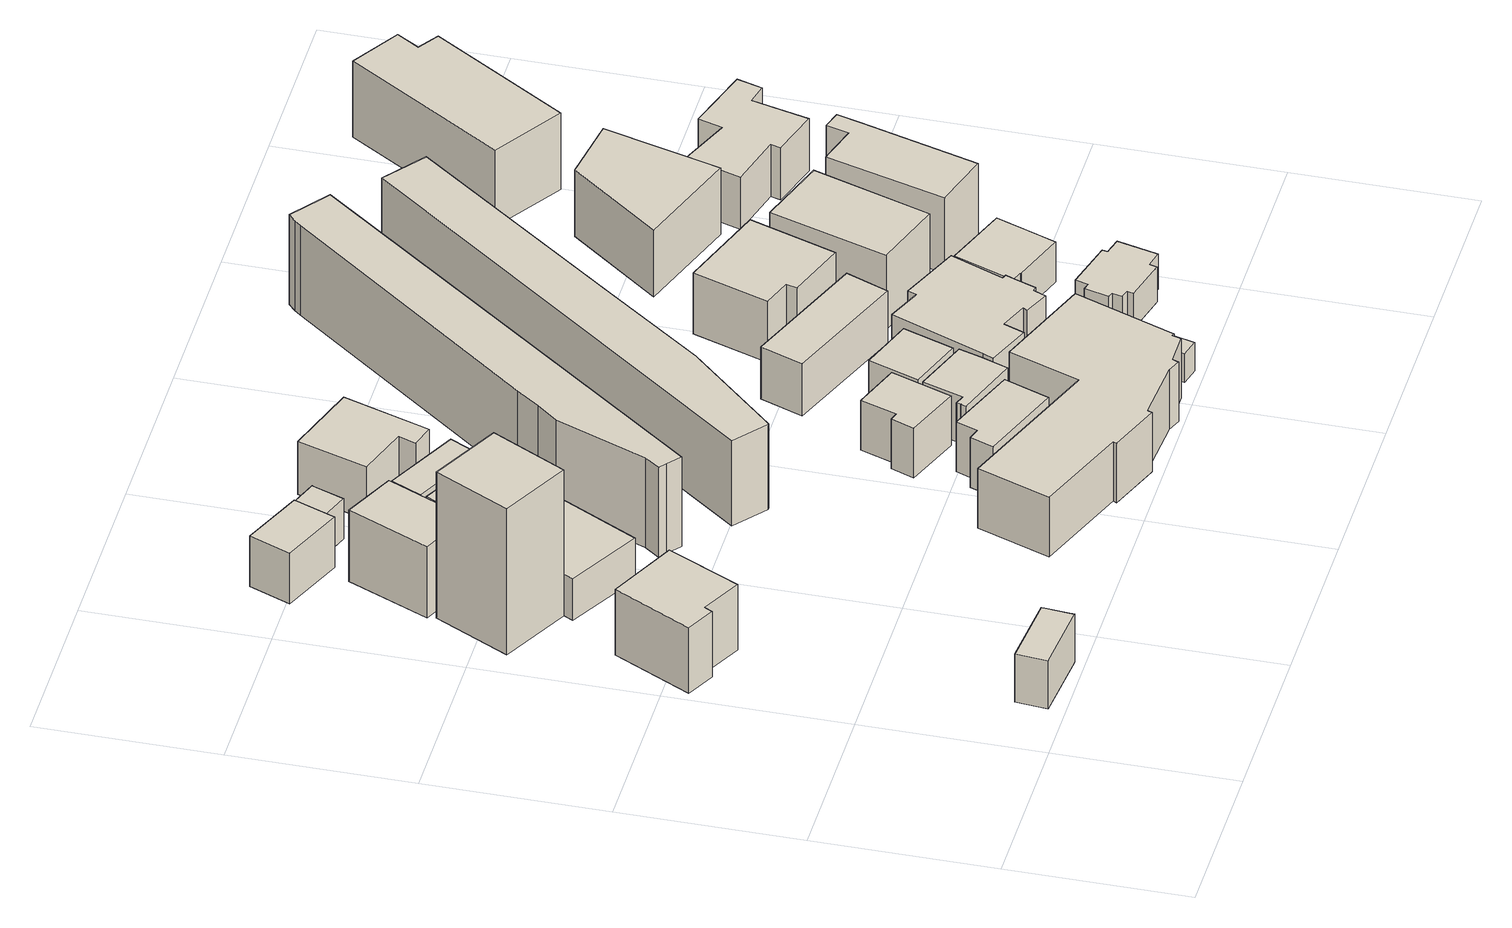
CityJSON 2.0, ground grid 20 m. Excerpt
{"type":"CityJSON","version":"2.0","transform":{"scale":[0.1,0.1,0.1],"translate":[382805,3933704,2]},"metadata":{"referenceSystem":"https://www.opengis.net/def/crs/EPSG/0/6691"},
"CityObjects":{
"building1":{"type":"Building","attributes":{"大字・町コード":"33","町・丁目コード":"4","13_区市町村コード_大字・町コード_町・丁目コード":"13111033004","多摩水系多摩川、浅川、大栗川洪水浸水想定区域（計画規模）.規模":"L1","多摩水系多摩川、浅川、大栗川洪水浸水想定区域（計画規模）.浸水ランク":"2","多摩水系多摩川、浅川、大栗川洪水浸水想定区域（計画規模）.浸水深":2,"多摩水系多摩川、浅川、大栗川洪水浸水想定区域（想定最大規模）.規模":"L2","多摩水系多摩川、浅川、大栗川洪水浸水想定区域（想定最大規模）.浸水ランク":"2","多摩水系多摩川、浅川、大栗川洪水浸水想定区域（想定最大規模）.浸水深":2.77,"多摩水系多摩川、浅川、大栗川洪水浸水想定区域（想定最大規模）.継続時間":14.55,"城南地区河川流域浸水予想区域（改定）（想定最大規模）.規模":"L2","城南地区河川流域浸水予想区域（改定）（想定最大規模）.浸水ランク":"1","城南地区河川流域浸水予想区域（改定）（想定最大規模）.浸水深":0.013,"measuredHeight":6.1,"BuildingDetails.buildingRoofEdgeArea":28.72,"BuildingDetails.districtsAndZonesType":"11","BuildingDetails.prefecture":"13","BuildingDetails.city":"13111","BuildingDetails.surveyYear":2016},"address":[{"country":"日本","locality":"東京都大田区仲六郷四丁目"}],"geometry":[{"type":"Solid","lod":"1","boundaries":[[[[0,1,2,3,4,5]],[[4,6,7,5]],[[3,8,6,4]],[[2,9,8,3]],[[1,10,9,2]],[[0,11,10,1]],[[5,7,11,0]],[[6,8,9,10,11,7]]]]}]},
"building2":{"type":"Building","attributes":{"大字・町コード":"33","町・丁目コード":"4","13_区市町村コード_大字・町コード_町・丁目コード":"13111033004","多摩水系多摩川、浅川、大栗川洪水浸水想定区域（計画規模）.規模":"L1","多摩水系多摩川、浅川、大栗川洪水浸水想定区域（計画規模）.浸水ランク":"2","多摩水系多摩川、浅川、大栗川洪水浸水想定区域（計画規模）.浸水深":2.34,"多摩水系多摩川、浅川、大栗川洪水浸水想定区域（想定最大規模）.規模":"L2","多摩水系多摩川、浅川、大栗川洪水浸水想定区域（想定最大規模）.浸水ランク":"3","多摩水系多摩川、浅川、大栗川洪水浸水想定区域（想定最大規模）.浸水深":3.3,"多摩水系多摩川、浅川、大栗川洪水浸水想定区域（想定最大規模）.継続時間":14.63,"城南地区河川流域浸水予想区域（改定）（想定最大規模）.規模":"L2","城南地区河川流域浸水予想区域（改定）（想定最大規模）.浸水ランク":"1","城南地区河川流域浸水予想区域（改定）（想定最大規模）.浸水深":0.261,"measuredHeight":9.2,"BuildingDetails.buildingRoofEdgeArea":79.49,"BuildingDetails.districtsAndZonesType":"11","BuildingDetails.prefecture":"13","BuildingDetails.city":"13111","BuildingDetails.surveyYear":2016},"address":[{"country":"日本","locality":"東京都大田区仲六郷四丁目"}],"geometry":[{"type":"Solid","lod":"1","boundaries":[[[[12,13,14,15,16,17]],[[16,18,19,17]],[[15,20,18,16]],[[14,21,20,15]],[[13,22,21,14]],[[12,23,22,13]],[[17,19,23,12]],[[18,20,21,22,23,19]]]]}]},
"building3":{"type":"Building","attributes":{"大字・町コード":"33","町・丁目コード":"4","13_区市町村コード_大字・町コード_町・丁目コード":"13111033004","多摩水系多摩川、浅川、大栗川洪水浸水想定区域（計画規模）.規模":"L1","多摩水系多摩川、浅川、大栗川洪水浸水想定区域（計画規模）.浸水ランク":"2","多摩水系多摩川、浅川、大栗川洪水浸水想定区域（計画規模）.浸水深":2.23,"多摩水系多摩川、浅川、大栗川洪水浸水想定区域（想定最大規模）.規模":"L2","多摩水系多摩川、浅川、大栗川洪水浸水想定区域（想定最大規模）.浸水ランク":"3","多摩水系多摩川、浅川、大栗川洪水浸水想定区域（想定最大規模）.浸水深":3.28,"多摩水系多摩川、浅川、大栗川洪水浸水想定区域（想定最大規模）.継続時間":15.2,"城南地区河川流域浸水予想区域（改定）（想定最大規模）.規模":"L2","城南地区河川流域浸水予想区域（改定）（想定最大規模）.浸水ランク":"1","城南地区河川流域浸水予想区域（改定）（想定最大規模）.浸水深":0.148,"measuredHeight":21.6,"BuildingDetails.buildingRoofEdgeArea":81.52,"BuildingDetails.districtsAndZonesType":"11","BuildingDetails.prefecture":"13","BuildingDetails.city":"13111","BuildingDetails.surveyYear":2016},"address":[{"country":"日本","locality":"東京都大田区仲六郷四丁目"}],"geometry":[{"type":"Solid","lod":"1","boundaries":[[[[24,25,26,27]],[[26,28,29,27]],[[25,30,28,26]],[[24,31,30,25]],[[27,29,31,24]],[[28,30,31,29]]]]}]},
"building4":{"type":"Building","attributes":{"大字・町コード":"33","町・丁目コード":"4","13_区市町村コード_大字・町コード_町・丁目コード":"13111033004","多摩水系多摩川、浅川、大栗川洪水浸水想定区域（計画規模）.規模":"L1","多摩水系多摩川、浅川、大栗川洪水浸水想定区域（計画規模）.浸水ランク":"2","多摩水系多摩川、浅川、大栗川洪水浸水想定区域（計画規模）.浸水深":2.23,"多摩水系多摩川、浅川、大栗川洪水浸水想定区域（想定最大規模）.規模":"L2","多摩水系多摩川、浅川、大栗川洪水浸水想定区域（想定最大規模）.浸水ランク":"3","多摩水系多摩川、浅川、大栗川洪水浸水想定区域（想定最大規模）.浸水深":3.28,"多摩水系多摩川、浅川、大栗川洪水浸水想定区域（想定最大規模）.継続時間":15.2,"城南地区河川流域浸水予想区域（改定）（想定最大規模）.規模":"L2","城南地区河川流域浸水予想区域（改定）（想定最大規模）.浸水ランク":"1","城南地区河川流域浸水予想区域（改定）（想定最大規模）.浸水深":0.148,"measuredHeight":9.4,"BuildingDetails.buildingRoofEdgeArea":63.67,"BuildingDetails.districtsAndZonesType":"11","BuildingDetails.prefecture":"13","BuildingDetails.city":"13111","BuildingDetails.surveyYear":2016},"address":[{"country":"日本","locality":"東京都大田区仲六郷四丁目"}],"geometry":[{"type":"Solid","lod":"1","boundaries":[[[[32,33,34,35]],[[34,36,37,35]],[[33,38,36,34]],[[32,39,38,33]],[[35,37,39,32]],[[36,38,39,37]]]]}]},
"building5":{"type":"Building","attributes":{"大字・町コード":"33","町・丁目コード":"4","13_区市町村コード_大字・町コード_町・丁目コード":"13111033004","多摩水系多摩川、浅川、大栗川洪水浸水想定区域（計画規模）.規模":"L1","多摩水系多摩川、浅川、大栗川洪水浸水想定区域（計画規模）.浸水ランク":"2","多摩水系多摩川、浅川、大栗川洪水浸水想定区域（計画規模）.浸水深":2.23,"多摩水系多摩川、浅川、大栗川洪水浸水想定区域（想定最大規模）.規模":"L2","多摩水系多摩川、浅川、大栗川洪水浸水想定区域（想定最大規模）.浸水ランク":"3","多摩水系多摩川、浅川、大栗川洪水浸水想定区域（想定最大規模）.浸水深":3.28,"多摩水系多摩川、浅川、大栗川洪水浸水想定区域（想定最大規模）.継続時間":15.2,"城南地区河川流域浸水予想区域（改定）（想定最大規模）.規模":"L2","城南地区河川流域浸水予想区域（改定）（想定最大規模）.浸水ランク":"1","城南地区河川流域浸水予想区域（改定）（想定最大規模）.浸水深":0.148,"measuredHeight":6.6,"BuildingDetails.buildingRoofEdgeArea":93.92,"BuildingDetails.districtsAndZonesType":"11","BuildingDetails.prefecture":"13","BuildingDetails.city":"13111","BuildingDetails.surveyYear":2016},"address":[{"country":"日本","locality":"東京都大田区仲六郷四丁目"}],"geometry":[{"type":"Solid","lod":"1","boundaries":[[[[40,41,42,43]],[[42,44,45,43]],[[41,46,44,42]],[[40,47,46,41]],[[43,45,47,40]],[[44,46,47,45]]]]}]},
"building6":{"type":"Building","attributes":{"大字・町コード":"33","町・丁目コード":"4","13_区市町村コード_大字・町コード_町・丁目コード":"13111033004","多摩水系多摩川、浅川、大栗川洪水浸水想定区域（計画規模）.規模":"L1","多摩水系多摩川、浅川、大栗川洪水浸水想定区域（計画規模）.浸水ランク":"2","多摩水系多摩川、浅川、大栗川洪水浸水想定区域（計画規模）.浸水深":1.93,"多摩水系多摩川、浅川、大栗川洪水浸水想定区域（想定最大規模）.規模":"L2","多摩水系多摩川、浅川、大栗川洪水浸水想定区域（想定最大規模）.浸水ランク":"3","多摩水系多摩川、浅川、大栗川洪水浸水想定区域（想定最大規模）.浸水深":3.07,"多摩水系多摩川、浅川、大栗川洪水浸水想定区域（想定最大規模）.継続時間":14.63,"城南地区河川流域浸水予想区域（改定）（想定最大規模）.規模":"L2","城南地区河川流域浸水予想区域（改定）（想定最大規模）.浸水ランク":"1","城南地区河川流域浸水予想区域（改定）（想定最大規模）.浸水深":0.148,"measuredHeight":6.8,"BuildingDetails.buildingRoofEdgeArea":37.36,"BuildingDetails.districtsAndZonesType":"11","BuildingDetails.prefecture":"13","BuildingDetails.city":"13111","BuildingDetails.surveyYear":2016},"address":[{"country":"日本","locality":"東京都大田区仲六郷四丁目"}],"geometry":[{"type":"Solid","lod":"1","boundaries":[[[[48,49,50,51]],[[50,52,53,51]],[[49,54,52,50]],[[48,55,54,49]],[[51,53,55,48]],[[52,54,55,53]]]]}]},
"building7":{"type":"Building","attributes":{"大字・町コード":"33","町・丁目コード":"4","13_区市町村コード_大字・町コード_町・丁目コード":"13111033004","多摩水系多摩川、浅川、大栗川洪水浸水想定区域（計画規模）.規模":"L1","多摩水系多摩川、浅川、大栗川洪水浸水想定区域（計画規模）.浸水ランク":"2","多摩水系多摩川、浅川、大栗川洪水浸水想定区域（計画規模）.浸水深":2.33,"多摩水系多摩川、浅川、大栗川洪水浸水想定区域（想定最大規模）.規模":"L2","多摩水系多摩川、浅川、大栗川洪水浸水想定区域（想定最大規模）.浸水ランク":"3","多摩水系多摩川、浅川、大栗川洪水浸水想定区域（想定最大規模）.浸水深":3.38,"多摩水系多摩川、浅川、大栗川洪水浸水想定区域（想定最大規模）.継続時間":15.2,"城南地区河川流域浸水予想区域（改定）（想定最大規模）.規模":"L2","城南地区河川流域浸水予想区域（改定）（想定最大規模）.浸水ランク":"1","城南地区河川流域浸水予想区域（改定）（想定最大規模）.浸水深":0.086,"measuredHeight":8,"BuildingDetails.buildingRoofEdgeArea":27.77,"BuildingDetails.districtsAndZonesType":"11","BuildingDetails.prefecture":"13","BuildingDetails.city":"13111","BuildingDetails.surveyYear":2016},"address":[{"country":"日本","locality":"東京都大田区仲六郷四丁目"}],"geometry":[{"type":"Solid","lod":"1","boundaries":[[[[56,57,58,59]],[[58,60,61,59]],[[57,62,60,58]],[[56,63,62,57]],[[59,61,63,56]],[[60,62,63,61]]]]}]},
"building8":{"type":"Building","attributes":{"大字・町コード":"33","町・丁目コード":"4","13_区市町村コード_大字・町コード_町・丁目コード":"13111033004","多摩水系多摩川、浅川、大栗川洪水浸水想定区域（計画規模）.規模":"L1","多摩水系多摩川、浅川、大栗川洪水浸水想定区域（計画規模）.浸水ランク":"2","多摩水系多摩川、浅川、大栗川洪水浸水想定区域（計画規模）.浸水深":2.43,"多摩水系多摩川、浅川、大栗川洪水浸水想定区域（想定最大規模）.規模":"L2","多摩水系多摩川、浅川、大栗川洪水浸水想定区域（想定最大規模）.浸水ランク":"3","多摩水系多摩川、浅川、大栗川洪水浸水想定区域（想定最大規模）.浸水深":3.48,"多摩水系多摩川、浅川、大栗川洪水浸水想定区域（想定最大規模）.継続時間":15.2,"城南地区河川流域浸水予想区域（改定）（想定最大規模）.規模":"L2","城南地区河川流域浸水予想区域（改定）（想定最大規模）.浸水ランク":"1","城南地区河川流域浸水予想区域（改定）（想定最大規模）.浸水深":0.148,"measuredHeight":7.9,"BuildingDetails.buildingRoofEdgeArea":30.2,"BuildingDetails.districtsAndZonesType":"11","BuildingDetails.prefecture":"13","BuildingDetails.city":"13111","BuildingDetails.surveyYear":2016},"address":[{"country":"日本","locality":"東京都大田区仲六郷四丁目"}],"geometry":[{"type":"Solid","lod":"1","boundaries":[[[[64,65,66,67]],[[66,68,69,67]],[[65,70,68,66]],[[64,71,70,65]],[[67,69,71,64]],[[68,70,71,69]]]]}]},
"building9":{"type":"Building","attributes":{"大字・町コード":"33","町・丁目コード":"4","13_区市町村コード_大字・町コード_町・丁目コード":"13111033004","多摩水系多摩川、浅川、大栗川洪水浸水想定区域（計画規模）.規模":"L1","多摩水系多摩川、浅川、大栗川洪水浸水想定区域（計画規模）.浸水ランク":"2","多摩水系多摩川、浅川、大栗川洪水浸水想定区域（計画規模）.浸水深":1.93,"多摩水系多摩川、浅川、大栗川洪水浸水想定区域（想定最大規模）.規模":"L2","多摩水系多摩川、浅川、大栗川洪水浸水想定区域（想定最大規模）.浸水ランク":"3","多摩水系多摩川、浅川、大栗川洪水浸水想定区域（想定最大規模）.浸水深":3.07,"多摩水系多摩川、浅川、大栗川洪水浸水想定区域（想定最大規模）.継続時間":14.63,"城南地区河川流域浸水予想区域（改定）（想定最大規模）.規模":"L2","城南地区河川流域浸水予想区域（改定）（想定最大規模）.浸水ランク":"1","城南地区河川流域浸水予想区域（改定）（想定最大規模）.浸水深":0.148,"measuredHeight":5.2,"BuildingDetails.buildingRoofEdgeArea":13.64,"BuildingDetails.districtsAndZonesType":"11","BuildingDetails.prefecture":"13","BuildingDetails.city":"13111","BuildingDetails.surveyYear":2016},"address":[{"country":"日本","locality":"東京都大田区仲六郷四丁目"}],"geometry":[{"type":"Solid","lod":"1","boundaries":[[[[72,73,74,75,76,77]],[[76,78,79,77]],[[75,80,78,76]],[[74,81,80,75]],[[73,82,81,74]],[[72,83,82,73]],[[77,79,83,72]],[[78,80,81,82,83,79]]]]}]},
"building10":{"type":"Building","attributes":{"大字・町コード":"33","町・丁目コード":"4","13_区市町村コード_大字・町コード_町・丁目コード":"13111033004","多摩水系多摩川、浅川、大栗川洪水浸水想定区域（計画規模）.規模":"L1","多摩水系多摩川、浅川、大栗川洪水浸水想定区域（計画規模）.浸水ランク":"2","多摩水系多摩川、浅川、大栗川洪水浸水想定区域（計画規模）.浸水深":2.23,"多摩水系多摩川、浅川、大栗川洪水浸水想定区域（想定最大規模）.規模":"L2","多摩水系多摩川、浅川、大栗川洪水浸水想定区域（想定最大規模）.浸水ランク":"3","多摩水系多摩川、浅川、大栗川洪水浸水想定区域（想定最大規模）.浸水深":3.37,"多摩水系多摩川、浅川、大栗川洪水浸水想定区域（想定最大規模）.継続時間":14.63,"城南地区河川流域浸水予想区域（改定）（想定最大規模）.規模":"L2","城南地区河川流域浸水予想区域（改定）（想定最大規模）.浸水ランク":"1","城南地区河川流域浸水予想区域（改定）（想定最大規模）.浸水深":0.086,"measuredHeight":7.9,"BuildingDetails.buildingRoofEdgeArea":34.08,"BuildingDetails.districtsAndZonesType":"11","BuildingDetails.prefecture":"13","BuildingDetails.city":"13111","BuildingDetails.surveyYear":2016},"address":[{"country":"日本","locality":"東京都大田区仲六郷四丁目"}],"geometry":[{"type":"Solid","lod":"1","boundaries":[[[[84,85,86,87]],[[86,88,89,87]],[[85,90,88,86]],[[84,91,90,85]],[[87,89,91,84]],[[88,90,91,89]]]]}]},
"building11":{"type":"Building","attributes":{"大字・町コード":"33","町・丁目コード":"4","13_区市町村コード_大字・町コード_町・丁目コード":"13111033004","多摩水系多摩川、浅川、大栗川洪水浸水想定区域（計画規模）.規模":"L1","多摩水系多摩川、浅川、大栗川洪水浸水想定区域（計画規模）.浸水ランク":"2","多摩水系多摩川、浅川、大栗川洪水浸水想定区域（計画規模）.浸水深":2.03,"多摩水系多摩川、浅川、大栗川洪水浸水想定区域（想定最大規模）.規模":"L2","多摩水系多摩川、浅川、大栗川洪水浸水想定区域（想定最大規模）.浸水ランク":"3","多摩水系多摩川、浅川、大栗川洪水浸水想定区域（想定最大規模）.浸水深":3.17,"多摩水系多摩川、浅川、大栗川洪水浸水想定区域（想定最大規模）.継続時間":14.63,"城南地区河川流域浸水予想区域（改定）（想定最大規模）.規模":"L2","城南地区河川流域浸水予想区域（改定）（想定最大規模）.浸水ランク":"1","城南地区河川流域浸水予想区域（改定）（想定最大規模）.浸水深":0.086,"measuredHeight":7.4,"BuildingDetails.buildingRoofEdgeArea":76.13,"BuildingDetails.districtsAndZonesType":"11","BuildingDetails.prefecture":"13","BuildingDetails.city":"13111","BuildingDetails.surveyYear":2016},"address":[{"country":"日本","locality":"東京都大田区仲六郷四丁目"}],"geometry":[{"type":"Solid","lod":"1","boundaries":[[[[92,93,94,95,96,97]],[[96,98,99,97]],[[95,100,98,96]],[[94,101,100,95]],[[93,102,101,94]],[[92,103,102,93]],[[97,99,103,92]],[[98,100,101,102,103,99]]]]}]},
"building12":{"type":"Building","attributes":{"大字・町コード":"33","町・丁目コード":"4","13_区市町村コード_大字・町コード_町・丁目コード":"13111033004","多摩水系多摩川、浅川、大栗川洪水浸水想定区域（計画規模）.規模":"L1","多摩水系多摩川、浅川、大栗川洪水浸水想定区域（計画規模）.浸水ランク":"2","多摩水系多摩川、浅川、大栗川洪水浸水想定区域（計画規模）.浸水深":2.44,"多摩水系多摩川、浅川、大栗川洪水浸水想定区域（想定最大規模）.規模":"L2","多摩水系多摩川、浅川、大栗川洪水浸水想定区域（想定最大規模）.浸水ランク":"3","多摩水系多摩川、浅川、大栗川洪水浸水想定区域（想定最大規模）.浸水深":3.28,"多摩水系多摩川、浅川、大栗川洪水浸水想定区域（想定最大規模）.継続時間":14.63,"城南地区河川流域浸水予想区域（改定）（想定最大規模）.規模":"L2","城南地区河川流域浸水予想区域（改定）（想定最大規模）.浸水ランク":"1","城南地区河川流域浸水予想区域（改定）（想定最大規模）.浸水深":0.092,"measuredHeight":7,"BuildingDetails.buildingRoofEdgeArea":50.29,"BuildingDetails.districtsAndZonesType":"11","BuildingDetails.prefecture":"13","BuildingDetails.city":"13111","BuildingDetails.surveyYear":2016},"address":[{"country":"日本","locality":"東京都大田区仲六郷四丁目"}],"geometry":[{"type":"Solid","lod":"1","boundaries":[[[[104,105,106,107,108,109]],[[108,110,111,109]],[[107,112,110,108]],[[106,113,112,107]],[[105,114,113,106]],[[104,115,114,105]],[[109,111,115,104]],[[110,112,113,114,115,111]]]]}]},
"building13":{"type":"Building","attributes":{"大字・町コード":"33","町・丁目コード":"4","13_区市町村コード_大字・町コード_町・丁目コード":"13111033004","多摩水系多摩川、浅川、大栗川洪水浸水想定区域（計画規模）.規模":"L1","多摩水系多摩川、浅川、大栗川洪水浸水想定区域（計画規模）.浸水ランク":"2","多摩水系多摩川、浅川、大栗川洪水浸水想定区域（計画規模）.浸水深":2.54,"多摩水系多摩川、浅川、大栗川洪水浸水想定区域（想定最大規模）.規模":"L2","多摩水系多摩川、浅川、大栗川洪水浸水想定区域（想定最大規模）.浸水ランク":"3","多摩水系多摩川、浅川、大栗川洪水浸水想定区域（想定最大規模）.浸水深":3.38,"多摩水系多摩川、浅川、大栗川洪水浸水想定区域（想定最大規模）.継続時間":14.63,"城南地区河川流域浸水予想区域（改定）（想定最大規模）.規模":"L2","城南地区河川流域浸水予想区域（改定）（想定最大規模）.浸水ランク":"1","城南地区河川流域浸水予想区域（改定）（想定最大規模）.浸水深":0.092,"measuredHeight":7.5,"BuildingDetails.buildingRoofEdgeArea":335.25,"BuildingDetails.districtsAndZonesType":"11","BuildingDetails.prefecture":"13","BuildingDetails.city":"13111","BuildingDetails.surveyYear":2016},"address":[{"country":"日本","locality":"東京都大田区仲六郷四丁目"}],"geometry":[{"type":"Solid","lod":"1","boundaries":[[[[116,117,118,119,120,121,122,123,124,125,126,127,128,129,130]],[[129,131,132,130]],[[128,133,131,129]],[[127,134,133,128]],[[126,135,134,127]],[[125,136,135,126]],[[124,137,136,125]],[[123,138,137,124]],[[122,139,138,123]],[[121,140,139,122]],[[120,141,140,121]],[[119,142,141,120]],[[118,143,142,119]],[[117,144,143,118]],[[116,145,144,117]],[[130,132,145,116]],[[131,133,134,135,136,137,138,139,140,141,142,143,144,145,132]]]]}]},
"building14":{"type":"Building","attributes":{"大字・町コード":"33","町・丁目コード":"4","13_区市町村コード_大字・町コード_町・丁目コード":"13111033004","多摩水系多摩川、浅川、大栗川洪水浸水想定区域（計画規模）.規模":"L1","多摩水系多摩川、浅川、大栗川洪水浸水想定区域（計画規模）.浸水ランク":"2","多摩水系多摩川、浅川、大栗川洪水浸水想定区域（計画規模）.浸水深":2.68,"多摩水系多摩川、浅川、大栗川洪水浸水想定区域（想定最大規模）.規模":"L2","多摩水系多摩川、浅川、大栗川洪水浸水想定区域（想定最大規模）.浸水ランク":"3","多摩水系多摩川、浅川、大栗川洪水浸水想定区域（想定最大規模）.浸水深":3.69,"多摩水系多摩川、浅川、大栗川洪水浸水想定区域（想定最大規模）.継続時間":18.3,"城南地区河川流域浸水予想区域（改定）（想定最大規模）.規模":"L2","城南地区河川流域浸水予想区域（改定）（想定最大規模）.浸水ランク":"1","城南地区河川流域浸水予想区域（改定）（想定最大規模）.浸水深":0.092,"measuredHeight":7.9,"BuildingDetails.buildingRoofEdgeArea":42.63,"BuildingDetails.districtsAndZonesType":"11","BuildingDetails.prefecture":"13","BuildingDetails.city":"13111","BuildingDetails.surveyYear":2016},"address":[{"country":"日本","locality":"東京都大田区仲六郷四丁目"}],"geometry":[{"type":"Solid","lod":"1","boundaries":[[[[146,147,148,149,150,151]],[[150,152,153,151]],[[149,154,152,150]],[[148,155,154,149]],[[147,156,155,148]],[[146,157,156,147]],[[151,153,157,146]],[[152,154,155,156,157,153]]]]}]},
"building15":{"type":"Building","attributes":{"大字・町コード":"33","町・丁目コード":"4","13_区市町村コード_大字・町コード_町・丁目コード":"13111033004","多摩水系多摩川、浅川、大栗川洪水浸水想定区域（計画規模）.規模":"L1","多摩水系多摩川、浅川、大栗川洪水浸水想定区域（計画規模）.浸水ランク":"2","多摩水系多摩川、浅川、大栗川洪水浸水想定区域（計画規模）.浸水深":2.58,"多摩水系多摩川、浅川、大栗川洪水浸水想定区域（想定最大規模）.規模":"L2","多摩水系多摩川、浅川、大栗川洪水浸水想定区域（想定最大規模）.浸水ランク":"3","多摩水系多摩川、浅川、大栗川洪水浸水想定区域（想定最大規模）.浸水深":3.59,"多摩水系多摩川、浅川、大栗川洪水浸水想定区域（想定最大規模）.継続時間":18.3,"城南地区河川流域浸水予想区域（改定）（想定最大規模）.規模":"L2","城南地区河川流域浸水予想区域（改定）（想定最大規模）.浸水ランク":"1","城南地区河川流域浸水予想区域（改定）（想定最大規模）.浸水深":0.092,"measuredHeight":8.4,"BuildingDetails.buildingRoofEdgeArea":40.06,"BuildingDetails.districtsAndZonesType":"11","BuildingDetails.prefecture":"13","BuildingDetails.city":"13111","BuildingDetails.surveyYear":2016},"address":[{"country":"日本","locality":"東京都大田区仲六郷四丁目"}],"geometry":[{"type":"Solid","lod":"1","boundaries":[[[[158,159,160,161,162,163,164,165,166]],[[165,167,168,166]],[[164,169,167,165]],[[163,170,169,164]],[[162,171,170,163]],[[161,172,171,162]],[[160,173,172,161]],[[159,174,173,160]],[[158,175,174,159]],[[166,168,175,158]],[[167,169,170,171,172,173,174,175,168]]]]}]},
"building16":{"type":"Building","attributes":{"大字・町コード":"33","町・丁目コード":"4","13_区市町村コード_大字・町コード_町・丁目コード":"13111033004","多摩水系多摩川、浅川、大栗川洪水浸水想定区域（計画規模）.規模":"L1","多摩水系多摩川、浅川、大栗川洪水浸水想定区域（計画規模）.浸水ランク":"2","多摩水系多摩川、浅川、大栗川洪水浸水想定区域（計画規模）.浸水深":2.43,"多摩水系多摩川、浅川、大栗川洪水浸水想定区域（想定最大規模）.規模":"L2","多摩水系多摩川、浅川、大栗川洪水浸水想定区域（想定最大規模）.浸水ランク":"3","多摩水系多摩川、浅川、大栗川洪水浸水想定区域（想定最大規模）.浸水深":3.48,"多摩水系多摩川、浅川、大栗川洪水浸水想定区域（想定最大規模）.継続時間":15.2,"城南地区河川流域浸水予想区域（改定）（想定最大規模）.規模":"L2","城南地区河川流域浸水予想区域（改定）（想定最大規模）.浸水ランク":"1","城南地区河川流域浸水予想区域（改定）（想定最大規模）.浸水深":0.086,"measuredHeight":11.5,"BuildingDetails.buildingRoofEdgeArea":304.31,"BuildingDetails.districtsAndZonesType":"11","BuildingDetails.prefecture":"13","BuildingDetails.city":"13111","BuildingDetails.surveyYear":2016},"address":[{"country":"日本","locality":"東京都大田区仲六郷四丁目"}],"geometry":[{"type":"Solid","lod":"1","boundaries":[[[[176,177,178,179,180,181,182,183,184,185,186,187]],[[186,188,189,187]],[[185,190,188,186]],[[184,191,190,185]],[[183,192,191,184]],[[182,193,192,183]],[[181,194,193,182]],[[180,195,194,181]],[[179,196,195,180]],[[178,197,196,179]],[[177,198,197,178]],[[176,199,198,177]],[[187,189,199,176]],[[188,190,191,192,193,194,195,196,197,198,199,189]]]]}]},
"building17":{"type":"Building","attributes":{"大字・町コード":"33","町・丁目コード":"4","13_区市町村コード_大字・町コード_町・丁目コード":"13111033004","多摩水系多摩川、浅川、大栗川洪水浸水想定区域（計画規模）.規模":"L1","多摩水系多摩川、浅川、大栗川洪水浸水想定区域（計画規模）.浸水ランク":"2","多摩水系多摩川、浅川、大栗川洪水浸水想定区域（計画規模）.浸水深":2.48,"多摩水系多摩川、浅川、大栗川洪水浸水想定区域（想定最大規模）.規模":"L2","多摩水系多摩川、浅川、大栗川洪水浸水想定区域（想定最大規模）.浸水ランク":"3","多摩水系多摩川、浅川、大栗川洪水浸水想定区域（想定最大規模）.浸水深":3.49,"多摩水系多摩川、浅川、大栗川洪水浸水想定区域（想定最大規模）.継続時間":18.3,"城南地区河川流域浸水予想区域（改定）（想定最大規模）.規模":"L2","城南地区河川流域浸水予想区域（改定）（想定最大規模）.浸水ランク":"1","城南地区河川流域浸水予想区域（改定）（想定最大規模）.浸水深":0.007,"measuredHeight":8.5,"BuildingDetails.buildingRoofEdgeArea":37.7,"BuildingDetails.districtsAndZonesType":"11","BuildingDetails.prefecture":"13","BuildingDetails.city":"13111","BuildingDetails.surveyYear":2016},"address":[{"country":"日本","locality":"東京都大田区仲六郷四丁目"}],"geometry":[{"type":"Solid","lod":"1","boundaries":[[[[200,201,202,203]],[[202,204,205,203]],[[201,206,204,202]],[[200,207,206,201]],[[203,205,207,200]],[[204,206,207,205]]]]}]},
"building18":{"type":"Building","attributes":{"大字・町コード":"33","町・丁目コード":"4","13_区市町村コード_大字・町コード_町・丁目コード":"13111033004","多摩水系多摩川、浅川、大栗川洪水浸水想定区域（計画規模）.規模":"L1","多摩水系多摩川、浅川、大栗川洪水浸水想定区域（計画規模）.浸水ランク":"2","多摩水系多摩川、浅川、大栗川洪水浸水想定区域（計画規模）.浸水深":2.42,"多摩水系多摩川、浅川、大栗川洪水浸水想定区域（想定最大規模）.規模":"L2","多摩水系多摩川、浅川、大栗川洪水浸水想定区域（想定最大規模）.浸水ランク":"3","多摩水系多摩川、浅川、大栗川洪水浸水想定区域（想定最大規模）.浸水深":3.51,"多摩水系多摩川、浅川、大栗川洪水浸水想定区域（想定最大規模）.継続時間":15.48,"城南地区河川流域浸水予想区域（改定）（想定最大規模）.規模":"L2","城南地区河川流域浸水予想区域（改定）（想定最大規模）.浸水ランク":"1","城南地区河川流域浸水予想区域（改定）（想定最大規模）.浸水深":0.006,"measuredHeight":8.7,"BuildingDetails.buildingRoofEdgeArea":10.36,"BuildingDetails.districtsAndZonesType":"11","BuildingDetails.prefecture":"13","BuildingDetails.city":"13111","BuildingDetails.surveyYear":2016},"address":[{"country":"日本","locality":"東京都大田区仲六郷四丁目"}],"geometry":[{"type":"Solid","lod":"1","boundaries":[[[[208,209,210,211]],[[210,212,213,211]],[[209,214,212,210]],[[208,215,214,209]],[[211,213,215,208]],[[212,214,215,213]]]]}]},
"building19":{"type":"Building","attributes":{"大字・町コード":"33","町・丁目コード":"4","13_区市町村コード_大字・町コード_町・丁目コード":"13111033004","多摩水系多摩川、浅川、大栗川洪水浸水想定区域（計画規模）.規模":"L1","多摩水系多摩川、浅川、大栗川洪水浸水想定区域（計画規模）.浸水ランク":"2","多摩水系多摩川、浅川、大栗川洪水浸水想定区域（計画規模）.浸水深":2.22,"多摩水系多摩川、浅川、大栗川洪水浸水想定区域（想定最大規模）.規模":"L2","多摩水系多摩川、浅川、大栗川洪水浸水想定区域（想定最大規模）.浸水ランク":"3","多摩水系多摩川、浅川、大栗川洪水浸水想定区域（想定最大規模）.浸水深":3.17,"多摩水系多摩川、浅川、大栗川洪水浸水想定区域（想定最大規模）.継続時間":14.68,"城南地区河川流域浸水予想区域（改定）（想定最大規模）.規模":"L2","城南地区河川流域浸水予想区域（改定）（想定最大規模）.浸水ランク":"1","城南地区河川流域浸水予想区域（改定）（想定最大規模）.浸水深":0.073,"measuredHeight":10.9,"BuildingDetails.buildingRoofEdgeArea":323.71,"BuildingDetails.districtsAndZonesType":"11","BuildingDetails.prefecture":"13","BuildingDetails.city":"13111","BuildingDetails.surveyYear":2016},"address":[{"country":"日本","locality":"東京都大田区仲六郷四丁目"}],"geometry":[{"type":"Solid","lod":"1","boundaries":[[[[216,217,218,219,220,221,222,223]],[[222,224,225,223]],[[221,226,224,222]],[[220,227,226,221]],[[219,228,227,220]],[[218,229,228,219]],[[217,230,229,218]],[[216,231,230,217]],[[223,225,231,216]],[[224,226,227,228,229,230,231,225]]]]}]},
"building20":{"type":"Building","attributes":{"大字・町コード":"33","町・丁目コード":"4","13_区市町村コード_大字・町コード_町・丁目コード":"13111033004","多摩水系多摩川、浅川、大栗川洪水浸水想定区域（計画規模）.規模":"L1","多摩水系多摩川、浅川、大栗川洪水浸水想定区域（計画規模）.浸水ランク":"2","多摩水系多摩川、浅川、大栗川洪水浸水想定区域（計画規模）.浸水深":2.48,"多摩水系多摩川、浅川、大栗川洪水浸水想定区域（想定最大規模）.規模":"L2","多摩水系多摩川、浅川、大栗川洪水浸水想定区域（想定最大規模）.浸水ランク":"3","多摩水系多摩川、浅川、大栗川洪水浸水想定区域（想定最大規模）.浸水深":3.49,"多摩水系多摩川、浅川、大栗川洪水浸水想定区域（想定最大規模）.継続時間":18.3,"城南地区河川流域浸水予想区域（改定）（想定最大規模）.規模":"L2","城南地区河川流域浸水予想区域（改定）（想定最大規模）.浸水ランク":"1","城南地区河川流域浸水予想区域（改定）（想定最大規模）.浸水深":0.007,"measuredHeight":6.8,"BuildingDetails.buildingRoofEdgeArea":75.14,"BuildingDetails.districtsAndZonesType":"11","BuildingDetails.prefecture":"13","BuildingDetails.city":"13111","BuildingDetails.surveyYear":2016},"address":[{"country":"日本","locality":"東京都大田区仲六郷四丁目"}],"geometry":[{"type":"Solid","lod":"1","boundaries":[[[[232,233,234,235]],[[234,236,237,235]],[[233,238,236,234]],[[232,239,238,233]],[[235,237,239,232]],[[236,238,239,237]]]]}]},
"building21":{"type":"Building","attributes":{"大字・町コード":"33","町・丁目コード":"4","13_区市町村コード_大字・町コード_町・丁目コード":"13111033004","多摩水系多摩川、浅川、大栗川洪水浸水想定区域（計画規模）.規模":"L1","多摩水系多摩川、浅川、大栗川洪水浸水想定区域（計画規模）.浸水ランク":"2","多摩水系多摩川、浅川、大栗川洪水浸水想定区域（計画規模）.浸水深":2.58,"多摩水系多摩川、浅川、大栗川洪水浸水想定区域（想定最大規模）.規模":"L2","多摩水系多摩川、浅川、大栗川洪水浸水想定区域（想定最大規模）.浸水ランク":"3","多摩水系多摩川、浅川、大栗川洪水浸水想定区域（想定最大規模）.浸水深":3.59,"多摩水系多摩川、浅川、大栗川洪水浸水想定区域（想定最大規模）.継続時間":18.3,"城南地区河川流域浸水予想区域（改定）（想定最大規模）.規模":"L2","城南地区河川流域浸水予想区域（改定）（想定最大規模）.浸水ランク":"1","城南地区河川流域浸水予想区域（改定）（想定最大規模）.浸水深":0.007,"measuredHeight":6.6,"BuildingDetails.buildingRoofEdgeArea":139.45,"BuildingDetails.districtsAndZonesType":"11","BuildingDetails.prefecture":"13","BuildingDetails.city":"13111","BuildingDetails.surveyYear":2016},"address":[{"country":"日本","locality":"東京都大田区仲六郷四丁目"}],"geometry":[{"type":"Solid","lod":"1","boundaries":[[[[240,241,242,243,244,245,246,247,248,249,250,251,252,253,254,255]],[[254,256,257,255]],[[253,258,256,254]],[[252,259,258,253]],[[251,260,259,252]],[[250,261,260,251]],[[249,262,261,250]],[[248,263,262,249]],[[247,264,263,248]],[[246,265,264,247]],[[245,266,265,246]],[[244,267,266,245]],[[243,268,267,244]],[[242,269,268,243]],[[241,270,269,242]],[[240,271,270,241]],[[255,257,271,240]],[[256,258,259,260,261,262,263,264,265,266,267,268,269,270,271,257]]]]}]},
"building22":{"type":"Building","attributes":{"大字・町コード":"33","町・丁目コード":"4","13_区市町村コード_大字・町コード_町・丁目コード":"13111033004","多摩水系多摩川、浅川、大栗川洪水浸水想定区域（計画規模）.規模":"L1","多摩水系多摩川、浅川、大栗川洪水浸水想定区域（計画規模）.浸水ランク":"2","多摩水系多摩川、浅川、大栗川洪水浸水想定区域（計画規模）.浸水深":2.41,"多摩水系多摩川、浅川、大栗川洪水浸水想定区域（想定最大規模）.規模":"L2","多摩水系多摩川、浅川、大栗川洪水浸水想定区域（想定最大規模）.浸水ランク":"3","多摩水系多摩川、浅川、大栗川洪水浸水想定区域（想定最大規模）.浸水深":3.46,"多摩水系多摩川、浅川、大栗川洪水浸水想定区域（想定最大規模）.継続時間":12.8,"城南地区河川流域浸水予想区域（改定）（想定最大規模）.規模":"L2","城南地区河川流域浸水予想区域（改定）（想定最大規模）.浸水ランク":"1","城南地区河川流域浸水予想区域（改定）（想定最大規模）.浸水深":0.004,"measuredHeight":9.9,"BuildingDetails.buildingRoofEdgeArea":102.64,"BuildingDetails.districtsAndZonesType":"11","BuildingDetails.prefecture":"13","BuildingDetails.city":"13111","BuildingDetails.surveyYear":2016},"address":[{"country":"日本","locality":"東京都大田区仲六郷四丁目"}],"geometry":[{"type":"Solid","lod":"1","boundaries":[[[[272,273,274,275,276,277]],[[276,278,279,277]],[[275,280,278,276]],[[274,281,280,275]],[[273,282,281,274]],[[272,283,282,273]],[[277,279,283,272]],[[278,280,281,282,283,279]]]]}]},
"building23":{"type":"Building","attributes":{"大字・町コード":"33","町・丁目コード":"4","13_区市町村コード_大字・町コード_町・丁目コード":"13111033004","多摩水系多摩川、浅川、大栗川洪水浸水想定区域（計画規模）.規模":"L1","多摩水系多摩川、浅川、大栗川洪水浸水想定区域（計画規模）.浸水ランク":"2","多摩水系多摩川、浅川、大栗川洪水浸水想定区域（計画規模）.浸水深":2.52,"多摩水系多摩川、浅川、大栗川洪水浸水想定区域（想定最大規模）.規模":"L2","多摩水系多摩川、浅川、大栗川洪水浸水想定区域（想定最大規模）.浸水ランク":"3","多摩水系多摩川、浅川、大栗川洪水浸水想定区域（想定最大規模）.浸水深":3.61,"多摩水系多摩川、浅川、大栗川洪水浸水想定区域（想定最大規模）.継続時間":15.48,"城南地区河川流域浸水予想区域（改定）（想定最大規模）.規模":"L2","城南地区河川流域浸水予想区域（改定）（想定最大規模）.浸水ランク":"1","城南地区河川流域浸水予想区域（改定）（想定最大規模）.浸水深":0.037,"measuredHeight":9.7,"BuildingDetails.buildingRoofEdgeArea":46.9,"BuildingDetails.districtsAndZonesType":"11","BuildingDetails.prefecture":"13","BuildingDetails.city":"13111","BuildingDetails.surveyYear":2016},"address":[{"country":"日本","locality":"東京都大田区仲六郷四丁目"}],"geometry":[{"type":"Solid","lod":"1","boundaries":[[[[284,285,286,287,288,289,290,291,292,293,294,295,296,297]],[[296,298,299,297]],[[295,300,298,296]],[[294,301,300,295]],[[293,302,301,294]],[[292,303,302,293]],[[291,304,303,292]],[[290,305,304,291]],[[289,306,305,290]],[[288,307,306,289]],[[287,308,307,288]],[[286,309,308,287]],[[285,310,309,286]],[[284,311,310,285]],[[297,299,311,284]],[[298,300,301,302,303,304,305,306,307,308,309,310,311,299]]]]}]},
"building24":{"type":"Building","attributes":{"大字・町コード":"33","町・丁目コード":"4","13_区市町村コード_大字・町コード_町・丁目コード":"13111033004","多摩水系多摩川、浅川、大栗川洪水浸水想定区域（計画規模）.規模":"L1","多摩水系多摩川、浅川、大栗川洪水浸水想定区域（計画規模）.浸水ランク":"2","多摩水系多摩川、浅川、大栗川洪水浸水想定区域（計画規模）.浸水深":2.42,"多摩水系多摩川、浅川、大栗川洪水浸水想定区域（想定最大規模）.規模":"L2","多摩水系多摩川、浅川、大栗川洪水浸水想定区域（想定最大規模）.浸水ランク":"3","多摩水系多摩川、浅川、大栗川洪水浸水想定区域（想定最大規模）.浸水深":3.48,"多摩水系多摩川、浅川、大栗川洪水浸水想定区域（想定最大規模）.継続時間":15.8,"城南地区河川流域浸水予想区域（改定）（想定最大規模）.規模":"L2","城南地区河川流域浸水予想区域（改定）（想定最大規模）.浸水ランク":"1","城南地区河川流域浸水予想区域（改定）（想定最大規模）.浸水深":0.054,"measuredHeight":7.7,"BuildingDetails.buildingRoofEdgeArea":54.77,"BuildingDetails.districtsAndZonesType":"11","BuildingDetails.prefecture":"13","BuildingDetails.city":"13111","BuildingDetails.surveyYear":2016},"address":[{"country":"日本","locality":"東京都大田区仲六郷四丁目"}],"geometry":[{"type":"Solid","lod":"1","boundaries":[[[[312,313,314,315,316,317,318]],[[317,319,320,318]],[[316,321,319,317]],[[315,322,321,316]],[[314,323,322,315]],[[313,324,323,314]],[[312,325,324,313]],[[318,320,325,312]],[[319,321,322,323,324,325,320]]]]}]},
"building25":{"type":"Building","attributes":{"大字・町コード":"33","町・丁目コード":"4","13_区市町村コード_大字・町コード_町・丁目コード":"13111033004","多摩水系多摩川、浅川、大栗川洪水浸水想定区域（計画規模）.規模":"L1","多摩水系多摩川、浅川、大栗川洪水浸水想定区域（計画規模）.浸水ランク":"2","多摩水系多摩川、浅川、大栗川洪水浸水想定区域（計画規模）.浸水深":2.42,"多摩水系多摩川、浅川、大栗川洪水浸水想定区域（想定最大規模）.規模":"L2","多摩水系多摩川、浅川、大栗川洪水浸水想定区域（想定最大規模）.浸水ランク":"3","多摩水系多摩川、浅川、大栗川洪水浸水想定区域（想定最大規模）.浸水深":3.48,"多摩水系多摩川、浅川、大栗川洪水浸水想定区域（想定最大規模）.継続時間":15.8,"城南地区河川流域浸水予想区域（改定）（想定最大規模）.規模":"L2","城南地区河川流域浸水予想区域（改定）（想定最大規模）.浸水ランク":"1","城南地区河川流域浸水予想区域（改定）（想定最大規模）.浸水深":0.007,"measuredHeight":9.3,"BuildingDetails.buildingRoofEdgeArea":113.32,"BuildingDetails.districtsAndZonesType":"11","BuildingDetails.prefecture":"13","BuildingDetails.city":"13111","BuildingDetails.surveyYear":2016},"address":[{"country":"日本","locality":"東京都大田区仲六郷四丁目"}],"geometry":[{"type":"Solid","lod":"1","boundaries":[[[[326,327,328,329]],[[328,330,331,329]],[[327,332,330,328]],[[326,333,332,327]],[[329,331,333,326]],[[330,332,333,331]]]]}]},
"building26":{"type":"Building","attributes":{"大字・町コード":"33","町・丁目コード":"4","13_区市町村コード_大字・町コード_町・丁目コード":"13111033004","多摩水系多摩川、浅川、大栗川洪水浸水想定区域（計画規模）.規模":"L1","多摩水系多摩川、浅川、大栗川洪水浸水想定区域（計画規模）.浸水ランク":"2","多摩水系多摩川、浅川、大栗川洪水浸水想定区域（計画規模）.浸水深":2.39,"多摩水系多摩川、浅川、大栗川洪水浸水想定区域（想定最大規模）.規模":"L2","多摩水系多摩川、浅川、大栗川洪水浸水想定区域（想定最大規模）.浸水ランク":"3","多摩水系多摩川、浅川、大栗川洪水浸水想定区域（想定最大規模）.浸水深":3.48,"多摩水系多摩川、浅川、大栗川洪水浸水想定区域（想定最大規模）.継続時間":15.33,"城南地区河川流域浸水予想区域（改定）（想定最大規模）.規模":"L2","城南地区河川流域浸水予想区域（改定）（想定最大規模）.浸水ランク":"1","城南地区河川流域浸水予想区域（改定）（想定最大規模）.浸水深":0.002,"measuredHeight":8.6,"BuildingDetails.buildingRoofEdgeArea":126.18,"BuildingDetails.districtsAndZonesType":"11","BuildingDetails.prefecture":"13","BuildingDetails.city":"13111","BuildingDetails.surveyYear":2016},"address":[{"country":"日本","locality":"東京都大田区仲六郷四丁目"}],"geometry":[{"type":"Solid","lod":"1","boundaries":[[[[334,335,336,337]],[[336,338,339,337]],[[335,340,338,336]],[[334,341,340,335]],[[337,339,341,334]],[[338,340,341,339]]]]}]},
"building27":{"type":"Building","attributes":{"大字・町コード":"33","町・丁目コード":"4","13_区市町村コード_大字・町コード_町・丁目コード":"13111033004","多摩水系多摩川、浅川、大栗川洪水浸水想定区域（計画規模）.規模":"L1","多摩水系多摩川、浅川、大栗川洪水浸水想定区域（計画規模）.浸水ランク":"2","多摩水系多摩川、浅川、大栗川洪水浸水想定区域（計画規模）.浸水深":2.42,"多摩水系多摩川、浅川、大栗川洪水浸水想定区域（想定最大規模）.規模":"L2","多摩水系多摩川、浅川、大栗川洪水浸水想定区域（想定最大規模）.浸水ランク":"3","多摩水系多摩川、浅川、大栗川洪水浸水想定区域（想定最大規模）.浸水深":3.48,"多摩水系多摩川、浅川、大栗川洪水浸水想定区域（想定最大規模）.継続時間":15.8,"城南地区河川流域浸水予想区域（改定）（想定最大規模）.規模":"L2","城南地区河川流域浸水予想区域（改定）（想定最大規模）.浸水ランク":"1","城南地区河川流域浸水予想区域（改定）（想定最大規模）.浸水深":0.004,"measuredHeight":9.4,"BuildingDetails.buildingRoofEdgeArea":97.39,"BuildingDetails.districtsAndZonesType":"11","BuildingDetails.prefecture":"13","BuildingDetails.city":"13111","BuildingDetails.surveyYear":2016},"address":[{"country":"日本","locality":"東京都大田区仲六郷四丁目"}],"geometry":[{"type":"Solid","lod":"1","boundaries":[[[[342,343,344,345,346,347,348]],[[347,349,350,348]],[[346,351,349,347]],[[345,352,351,346]],[[344,353,352,345]],[[343,354,353,344]],[[342,355,354,343]],[[348,350,355,342]],[[349,351,352,353,354,355,350]]]]}]},
"building28":{"type":"Building","attributes":{"大字・町コード":"33","町・丁目コード":"4","13_区市町村コード_大字・町コード_町・丁目コード":"13111033004","多摩水系多摩川、浅川、大栗川洪水浸水想定区域（計画規模）.規模":"L1","多摩水系多摩川、浅川、大栗川洪水浸水想定区域（計画規模）.浸水ランク":"2","多摩水系多摩川、浅川、大栗川洪水浸水想定区域（計画規模）.浸水深":2.49,"多摩水系多摩川、浅川、大栗川洪水浸水想定区域（想定最大規模）.規模":"L2","多摩水系多摩川、浅川、大栗川洪水浸水想定区域（想定最大規模）.浸水ランク":"3","多摩水系多摩川、浅川、大栗川洪水浸水想定区域（想定最大規模）.浸水深":3.58,"多摩水系多摩川、浅川、大栗川洪水浸水想定区域（想定最大規模）.継続時間":15.33,"城南地区河川流域浸水予想区域（改定）（想定最大規模）.規模":"L2","城南地区河川流域浸水予想区域（改定）（想定最大規模）.浸水ランク":"1","城南地区河川流域浸水予想区域（改定）（想定最大規模）.浸水深":0.029,"measuredHeight":7.3,"BuildingDetails.buildingRoofEdgeArea":97.27,"BuildingDetails.districtsAndZonesType":"11","BuildingDetails.prefecture":"13","BuildingDetails.city":"13111","BuildingDetails.surveyYear":2016},"address":[{"country":"日本","locality":"東京都大田区仲六郷四丁目"}],"geometry":[{"type":"Solid","lod":"1","boundaries":[[[[356,357,358,359,360,361,362,363,364,365]],[[364,366,367,365]],[[363,368,366,364]],[[362,369,368,363]],[[361,370,369,362]],[[360,371,370,361]],[[359,372,371,360]],[[358,373,372,359]],[[357,374,373,358]],[[356,375,374,357]],[[365,367,375,356]],[[366,368,369,370,371,372,373,374,375,367]]]]}]},
"building29":{"type":"Building","attributes":{"大字・町コード":"33","町・丁目コード":"4","13_区市町村コード_大字・町コード_町・丁目コード":"13111033004","多摩水系多摩川、浅川、大栗川洪水浸水想定区域（計画規模）.規模":"L1","多摩水系多摩川、浅川、大栗川洪水浸水想定区域（計画規模）.浸水ランク":"2","多摩水系多摩川、浅川、大栗川洪水浸水想定区域（計画規模）.浸水深":1.13,"多摩水系多摩川、浅川、大栗川洪水浸水想定区域（想定最大規模）.規模":"L2","多摩水系多摩川、浅川、大栗川洪水浸水想定区域（想定最大規模）.浸水ランク":"2","多摩水系多摩川、浅川、大栗川洪水浸水想定区域（想定最大規模）.浸水深":2.29,"多摩水系多摩川、浅川、大栗川洪水浸水想定区域（想定最大規模）.継続時間":10.1,"measuredHeight":9.5,"BuildingDetails.buildingRoofEdgeArea":179.77,"BuildingDetails.districtsAndZonesType":"9","BuildingDetails.prefecture":"13","BuildingDetails.city":"13111","BuildingDetails.surveyYear":2016},"address":[{"country":"日本","locality":"東京都大田区仲六郷四丁目"}],"geometry":[{"type":"Solid","lod":"1","boundaries":[[[[376,377,378,379,380,381]],[[380,382,383,381]],[[379,384,382,380]],[[378,385,384,379]],[[377,386,385,378]],[[376,387,386,377]],[[381,383,387,376]],[[382,384,385,386,387,383]]]]}]}
},
"vertices":[
[147,41,14],[145,20,14],[144,9,14],[62,16,14],[65,51,14],[147,44,14],[65,51,74],[147,44,74],[62,16,74],[144,9,74],[145,20,74],[147,41,74],
[91,343,8],[46,366,8],[41,357,8],[9,373,8],[54,460,8],[131,423,8],[54,460,90],[131,423,90],[9,373,90],[41,357,90],[46,366,90],[91,343,90],
[104,525,9],[27,565,9],[70,648,9],[148,608,9],[70,648,191],[148,608,191],[27,565,191],[104,525,191],
[123,630,11],[65,656,11],[106,747,11],[164,720,11],[106,747,100],[164,720,100],[65,656,100],[123,630,100],
[182,471,7],[101,515,7],[149,604,7],[230,561,7],[149,604,59],[230,561,59],[101,515,59],[182,471,59],
[124,766,12],[54,795,12],[73,841,12],[142,812,12],[73,841,75],[142,812,75],[54,795,75],[124,766,75],
[224,583,8],[141,625,8],[154,651,8],[238,610,8],[154,651,83],[238,610,83],[141,625,83],[224,583,83],
[236,612,8],[155,654,8],[170,683,8],[251,641,8],[170,683,82],[251,641,82],[155,654,82],[236,612,82],
[187,803,11],[174,769,11],[141,781,11],[154,815,11],[155,817,11],[188,805,11],[155,817,61],[188,805,61],[154,815,61],[141,781,61],[174,769,61],[187,803,61],
[252,649,9],[171,689,9],[187,723,9],[269,682,9],[187,723,82],[269,682,82],[171,689,82],[252,649,82],
[289,709,9],[263,717,9],[270,736,9],[213,755,9],[238,832,9],[321,805,9],[238,832,75],[321,805,75],[213,755,75],[270,736,75],[263,717,75],[289,709,75],
[495,122,8],[401,156,8],[411,182,8],[424,178,8],[433,202,8],[514,172,8],[433,202,70],[514,172,70],[424,178,70],[411,182,70],[401,156,70],[495,122,70],
[614,22,7],[611,23,7],[608,13,7],[572,13,7],[569,6,7],[554,12,7],[483,17,7],[481,12,7],[422,34,7],[424,38,7],[318,78,7],[348,159,7],[516,96,7],[545,175,7],[656,134,7],[545,175,81],[656,134,81],[516,96,81],[348,159,81],[318,78,81],[424,38,81],[422,34,81],[481,12,81],[483,17,81],[554,12,81],[569,6,81],[572,13,81],[608,13,81],[611,23,81],[614,22,81],
[477,218,6],[415,241,6],[425,267,6],[434,264,6],[448,304,6],[501,285,6],[448,304,68],[501,285,68],[434,264,68],[425,267,68],[415,241,68],[477,218,68],
[547,204,9],[536,174,9],[463,199,9],[465,205,9],[466,205,9],[467,210,9],[478,206,9],[493,251,9],[555,229,9],[493,251,68],[555,229,68],[478,206,68],[467,210,68],[466,205,68],[465,205,68],[463,199,68],[536,174,68],[547,204,68],
[589,885,7],[247,439,7],[232,451,7],[224,457,7],[237,474,7],[277,576,7],[296,599,7],[315,625,7],[532,902,7],[538,909,7],[547,917,7],[548,916,7],[547,917,119],[548,916,119],[538,909,119],[532,902,119],[315,625,119],[296,599,119],[277,576,119],[237,474,119],[224,457,119],[232,451,119],[247,439,119],[589,885,119],
[555,235,7],[495,256,7],[515,312,7],[575,291,7],[515,312,68],[575,291,68],[495,256,68],[555,235,68],
[648,9,12],[627,14,12],[638,60,12],[660,55,12],[638,60,48],[660,55,48],[627,14,48],[648,9,48],
[576,677,12],[499,576,12],[416,466,12],[323,368,12],[322,368,12],[286,397,12],[630,842,12],[675,807,12],[630,842,118],[675,807,118],[286,397,118],[322,368,118],[323,368,118],[416,466,118],[499,576,118],[576,677,118],
[627,320,7],[488,374,7],[506,421,7],[646,367,7],[506,421,72],[646,367,72],[488,374,72],[627,320,72],
[637,302,7],[705,274,7],[681,215,7],[686,213,7],[682,203,7],[673,179,7],[668,180,7],[662,166,7],[634,178,7],[637,183,7],[606,195,7],[597,172,7],[548,192,7],[553,204,7],[595,308,7],[633,292,7],[595,308,68],[633,292,68],[553,204,68],[548,192,68],[597,172,68],[606,195,68],[637,183,68],[634,178,68],[662,166,68],[668,180,68],[673,179,68],[682,203,68],[686,213,68],[681,215,68],[705,274,68],[637,302,68],
[660,382,9],[593,405,9],[596,417,9],[564,428,9],[593,512,9],[693,478,9],[593,512,85],[693,478,85],[564,428,85],[596,417,85],[593,405,85],[660,382,85],
[767,128,10],[786,123,10],[775,78,10],[756,82,10],[754,74,10],[705,86,10],[707,93,10],[697,96,10],[700,107,10],[694,109,10],[701,136,10],[709,134,10],[713,148,10],[768,134,10],[713,148,54],[768,134,54],[709,134,54],[701,136,54],[694,109,54],[700,107,54],[697,96,54],[707,93,54],[705,86,54],[754,74,54],[756,82,54],[775,78,54],[786,123,54],[767,128,54],
[773,202,8],[765,181,8],[705,202,8],[705,203,8],[693,207,8],[718,274,8],[790,248,8],[718,274,58],[790,248,58],[693,207,58],[705,203,58],[705,202,58],[765,181,58],[773,202,58],
[726,301,7],[648,327,7],[690,457,7],[769,431,7],[690,457,100],[769,431,100],[648,327,100],[726,301,100],
[761,525,9],[643,565,9],[723,666,9],[797,655,9],[723,666,92],[797,655,92],[643,565,92],[761,525,92],
[858,406,6],[819,274,6],[755,293,6],[793,425,6],[838,412,6],[845,437,6],[865,431,6],[845,437,100],[865,431,100],[838,412,100],[793,425,100],[755,293,100],[819,274,100],[858,406,100],
[927,523,7],[904,528,7],[888,465,7],[834,481,7],[837,492,7],[776,508,7],[796,569,7],[853,546,7],[861,573,7],[935,551,7],[861,573,72],[935,551,72],[853,546,72],[796,569,72],[776,508,72],[837,492,72],[834,481,72],[888,465,72],[904,528,72],[927,523,72],
[860,861,16],[883,846,16],[787,696,16],[711,745,16],[822,919,16],[876,886,16],[822,919,111],[876,886,111],[711,745,111],[787,696,111],[883,846,111],[860,861,111]
]}
